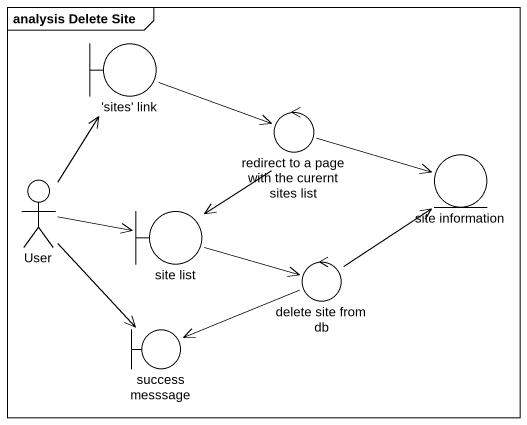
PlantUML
@startuml
mainframe analysis Delete Site
boundary "'sites' link" as sites_link
control "redirect to a page with the curernt sites list" as redirect_to_a_page_with_the
actor User
entity "site information" as site_information
boundary "site list" as site_list
control "delete site from db" as delete_site_from_db
boundary "success messsage" as success_messsage
sites_link -right-> redirect_to_a_page_with_the
redirect_to_a_page_with_the -right-> site_information
redirect_to_a_page_with_the --> site_list
User -up-> sites_link
User -right-> site_list
User --> success_messsage
site_list -right-> delete_site_from_db
delete_site_from_db -up-> site_information
delete_site_from_db -left-> success_messsage
@enduml
